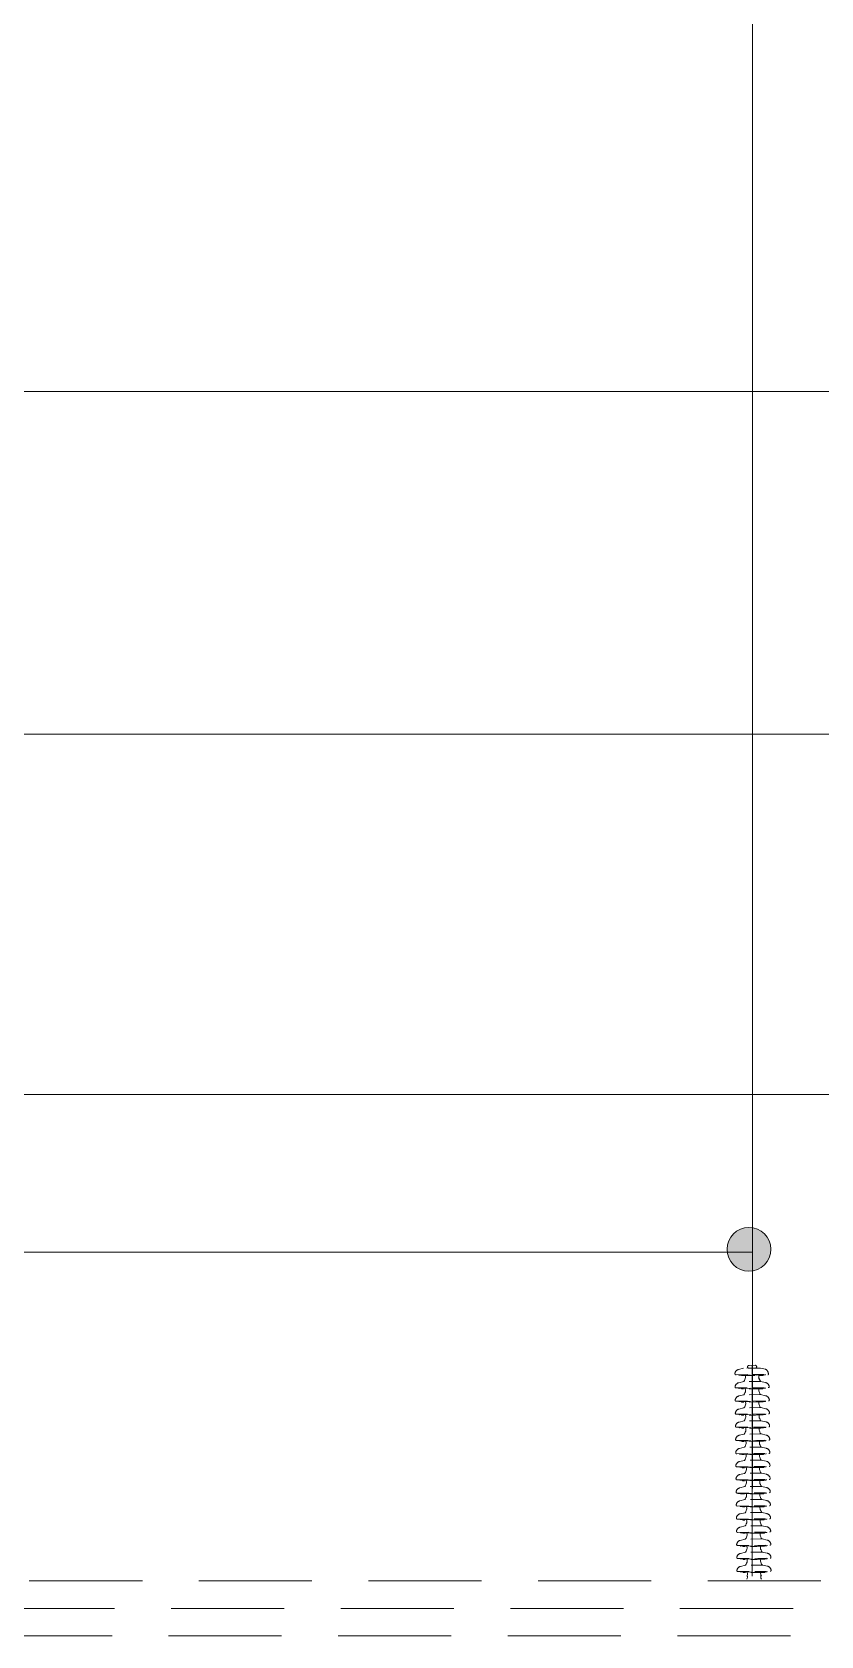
# Model space of a CAD drawing. Header units: inches. Extents: x 3989 to 4711, y 2881 to 3348.
# Drawn here: x 4583.7 to 4618.5, y 3014.1 to 3085 of the extents above; entities that cross this region are included whole.
import ezdxf

# ---------------------------------------------------------------- set-up
doc = ezdxf.new("R2010")
doc.units = ezdxf.units.IN
doc.header["$MEASUREMENT"] = 0
doc.linetypes.add('DASHED', pattern=[0.75, 0.5, -0.25])
doc.layers.add('COTAS', color=4, linetype='Continuous')
doc.layers.add('medidas', color=3, linetype='Continuous')

msp = doc.modelspace()

# ---------------------------------------------------------------- hatches: boundary and pattern name
at = {"lineweight": 0}
h = msp.add_hatch(color=256, dxfattribs=at)
h.dxf.hatch_style = 1
h.paths.add_polyline_path([(4615.44331, 3032.16818), (4615.44331, 3031.14239), (4616.32775, 3031.14239, 0.01577024), (4616.32968, 3031.20343, 0.38963386)])
h.paths.add_polyline_path([(4615.44331, 3032.16818, 0.43922803), (4614.39324, 3031.20343, 0.43922803), (4615.44331, 3030.23867)])
h.paths.add_polyline_path([(4616.32775, 3031.14239), (4615.44331, 3031.14239), (4615.44331, 3030.23867, 0.37158039)])

# ---------------------------------------------------------------- linework, layer by layer
for p, q in [((4615.52156, 3020.63343), (4615.52156, 3254.00035)), ((4543.8239, 3031.0788), (4615.51144, 3031.0788))]:
    msp.add_line(p, q, dxfattribs=at)
at = {"color": 3, "lineweight": 0}
for p, q in [((4651.98952, 3069.1245), (4424.48611, 3069.1245)), ((4424.55191, 3053.97443), (4651.99682, 3053.97443)), ((4424.63248, 3038.0498), (4652.02666, 3038.0498))]:
    msp.add_line(p, q, dxfattribs=at)
at = {"color": 0, "linetype": 'DASHED', "lineweight": 0}
for p, q in [((4614.90433, 3025.88637), (4615.12449, 3025.94009)), ((4615.87734, 3025.94773), (4615.12449, 3025.94009)), ((4615.37427, 3026.06998), (4615.64942, 3026.07277)), ((4615.37557, 3025.94264), (4615.65071, 3025.94543)), ((4616.09854, 3025.89849), (4615.87734, 3025.94773)), ((4614.78595, 3025.6553), (4616.21343, 3025.66978)), ((4614.7941, 3025.65538), (4616.22159, 3025.66986)), ((4614.91026, 3025.30161), (4615.13042, 3025.35532)), ((4614.93145, 3025.63549), (4616.08467, 3025.64719)), ((4615.04021, 3025.61532), (4615.97634, 3025.62482)), ((4615.87512, 3025.36288), (4615.13042, 3025.35532)), ((4615.3707, 3025.61867), (4615.64584, 3025.62146)), ((4616.09632, 3025.31364), (4615.87512, 3025.36288)), ((4615.98687, 3025.63556), (4615.98676, 3025.6462)), ((4616.0952, 3025.65794), (4616.09509, 3025.66858)), ((4614.79188, 3025.07053), (4616.21937, 3025.08501)), ((4614.91576, 3024.71684), (4615.13591, 3024.77055)), ((4614.91848, 3025.06118), (4614.91837, 3025.07182)), ((4614.92923, 3025.05065), (4616.08245, 3025.06235)), ((4615.02724, 3025.041), (4615.02714, 3025.05164)), ((4615.87025, 3025.03891), (4615.12555, 3025.03136)), ((4615.88061, 3024.77811), (4615.13591, 3024.77055)), ((4615.36848, 3025.03382), (4615.64363, 3025.03661)), ((4616.10182, 3024.72887), (4615.88061, 3024.77811)), ((4615.98465, 3025.05071), (4615.98454, 3025.06135)), ((4616.09298, 3025.07309), (4616.09287, 3025.08373)), ((4614.79737, 3024.48576), (4616.22486, 3024.50024)), ((4614.80366, 3023.90947), (4616.23115, 3023.92395)), ((4614.92204, 3024.14055), (4615.1422, 3024.19426)), ((4614.92398, 3024.47641), (4614.92387, 3024.48705)), ((4614.93026, 3023.90012), (4614.93015, 3023.91076)), ((4614.93472, 3024.46588), (4616.08795, 3024.47758)), ((4614.94101, 3023.88959), (4616.09423, 3023.90129)), ((4615.03274, 3024.45623), (4615.03263, 3024.46687)), ((4615.03902, 3023.87994), (4615.03891, 3023.89058)), ((4615.87575, 3024.45414), (4615.13105, 3024.44659)), ((4615.88203, 3023.87785), (4615.13733, 3023.8703)), ((4615.8869, 3024.20182), (4615.1422, 3024.19426)), ((4615.37398, 3024.44905), (4615.64912, 3024.45184)), ((4615.38026, 3023.87276), (4615.6554, 3023.87556)), ((4616.1081, 3024.15258), (4615.8869, 3024.20182)), ((4615.99014, 3024.46594), (4615.99004, 3024.47658)), ((4615.99643, 3023.88965), (4615.99632, 3023.90029)), ((4616.09848, 3024.48832), (4616.09837, 3024.49896)), ((4616.10476, 3023.91203), (4616.10465, 3023.92267)), ((4614.8095, 3023.33318), (4616.23699, 3023.34766)), ((4614.92789, 3023.56426), (4615.14804, 3023.61797)), ((4614.9361, 3023.32382), (4614.936, 3023.33446)), ((4614.94685, 3023.31329), (4616.10007, 3023.32499)), ((4615.04487, 3023.30365), (4615.04476, 3023.31429)), ((4615.88788, 3023.30156), (4615.14318, 3023.29401)), ((4615.89274, 3023.62553), (4615.14804, 3023.61797)), ((4615.38611, 3023.29647), (4615.66125, 3023.29926)), ((4616.11394, 3023.57629), (4615.89274, 3023.62553)), ((4616.00227, 3023.31336), (4616.00217, 3023.324)), ((4616.11061, 3023.33574), (4616.1105, 3023.34638)), ((4614.81543, 3022.74841), (4616.24292, 3022.7629)), ((4614.93382, 3022.97949), (4615.15397, 3023.0332)), ((4614.93931, 3022.39472), (4615.15947, 3022.44843)), ((4614.94204, 3022.73906), (4614.94193, 3022.7497)), ((4614.95278, 3022.72853), (4616.10601, 3022.74023)), ((4615.0508, 3022.71888), (4615.05069, 3022.72952)), ((4615.89381, 3022.7168), (4615.14911, 3022.70924)), ((4615.89868, 3023.04076), (4615.15397, 3023.0332)), ((4615.90417, 3022.45599), (4615.15947, 3022.44843)), ((4615.39204, 3022.7117), (4615.66718, 3022.7145)), ((4616.11988, 3022.99152), (4615.89868, 3023.04076)), ((4616.12537, 3022.40675), (4615.90417, 3022.45599)), ((4616.00821, 3022.7286), (4616.0081, 3022.73923)), ((4616.11654, 3022.75097), (4616.11643, 3022.76161)), ((4614.82093, 3022.16364), (4616.24842, 3022.17813)), ((4614.9456, 3021.81843), (4615.16575, 3021.87215)), ((4614.94753, 3022.15429), (4614.94742, 3022.16493)), ((4614.95828, 3022.14376), (4616.1115, 3022.15546)), ((4615.0563, 3022.13411), (4615.05619, 3022.14475)), ((4615.89931, 3022.13203), (4615.1546, 3022.12447)), ((4615.91045, 3021.8797), (4615.16575, 3021.87215)), ((4615.39753, 3022.12693), (4615.67268, 3022.12973)), ((4616.13166, 3021.83046), (4615.91045, 3021.8797)), ((4616.0137, 3022.14383), (4616.01359, 3022.15446)), ((4616.12203, 3022.1662), (4616.12193, 3022.17684)), ((4614.82721, 3021.58736), (4616.2547, 3021.60184)), ((4614.83306, 3021.01106), (4616.26055, 3021.02554)), ((4614.83306, 3021.01106), (4616.26055, 3021.02554)), ((4614.95144, 3021.24214), (4615.1716, 3021.29585)), ((4614.95382, 3021.578), (4614.95371, 3021.58864)), ((4614.95966, 3021.00171), (4614.95955, 3021.01235)), ((4614.96456, 3021.56747), (4616.11779, 3021.57917)), ((4614.97041, 3020.99118), (4616.12363, 3021.00288)), ((4614.97041, 3020.99118), (4616.12363, 3021.00288)), ((4615.06258, 3021.55782), (4615.06247, 3021.56846)), ((4615.90559, 3021.55574), (4615.16089, 3021.54818)), ((4615.91144, 3020.97944), (4615.16673, 3020.97189)), ((4615.9163, 3021.30341), (4615.1716, 3021.29585)), ((4615.40382, 3021.55065), (4615.67896, 3021.55344)), ((4615.40966, 3020.97435), (4615.68481, 3020.97714)), ((4616.1375, 3021.25417), (4615.9163, 3021.30341)), ((4616.01998, 3021.56754), (4616.01988, 3021.57818)), ((4616.02583, 3020.99124), (4616.02572, 3021.00188)), ((4616.12832, 3021.58991), (4616.12821, 3021.60055)), ((4616.13416, 3021.01362), (4616.13405, 3021.02426)), ((4614.83856, 3020.42629), (4616.26604, 3020.44077)), ((4614.83856, 3020.42629), (4616.26604, 3020.44077)), ((4614.8776, 3020.41605), (4614.87749, 3020.42669)), ((4614.88834, 3020.40552), (4616.04157, 3020.41722)), ((4614.95694, 3020.65737), (4615.1771, 3020.71108)), ((4614.9759, 3020.40641), (4616.12913, 3020.4181)), ((4615.91693, 3020.39467), (4615.17223, 3020.38712)), ((4615.9218, 3020.71864), (4615.1771, 3020.71108)), ((4615.41516, 3020.38958), (4615.6903, 3020.39237)), ((4616.143, 3020.6694), (4615.9218, 3020.71864)), ((4616.03133, 3020.40647), (4616.03122, 3020.41711)), ((4616.13966, 3020.42885), (4616.13955, 3020.43949)), ((4614.84484, 3019.85), (4616.27233, 3019.86448)), ((4614.96322, 3020.08108), (4615.18338, 3020.13479)), ((4614.96907, 3019.50479), (4615.18923, 3019.5585)), ((4614.97144, 3019.84065), (4614.97133, 3019.85129)), ((4614.98219, 3019.83012), (4616.13541, 3019.84182)), ((4615.08021, 3019.82047), (4615.0801, 3019.83111)), ((4615.92321, 3019.81838), (4615.17851, 3019.81083)), ((4615.92808, 3020.14235), (4615.18338, 3020.13479)), ((4615.93393, 3019.56605), (4615.18923, 3019.5585)), ((4615.42144, 3019.81329), (4615.69659, 3019.81609)), ((4616.14928, 3020.09311), (4615.92808, 3020.14235)), ((4616.15513, 3019.51682), (4615.93393, 3019.56605)), ((4616.03761, 3019.83018), (4616.0375, 3019.84082)), ((4616.14594, 3019.85256), (4616.14583, 3019.8632)), ((4614.85069, 3019.27371), (4616.27817, 3019.28819)), ((4614.975, 3018.92002), (4615.19516, 3018.97373)), ((4614.97729, 3019.26435), (4614.97718, 3019.27499)), ((4614.98803, 3019.25382), (4616.14126, 3019.26552)), ((4615.08605, 3019.24418), (4615.08594, 3019.25482)), ((4615.92906, 3019.24209), (4615.18436, 3019.23454)), ((4615.93986, 3018.98129), (4615.19516, 3018.97373)), ((4615.42729, 3019.237), (4615.70243, 3019.23979)), ((4616.16106, 3018.93205), (4615.93986, 3018.98129)), ((4616.04346, 3019.25389), (4616.04335, 3019.26453)), ((4616.15179, 3019.27627), (4616.15168, 3019.28691)), ((4614.85662, 3018.68894), (4616.28411, 3018.70343)), ((4614.9805, 3018.33525), (4615.20065, 3018.38896)), ((4614.98322, 3018.67959), (4614.98311, 3018.69023)), ((4614.99397, 3018.66906), (4616.14719, 3018.68076)), ((4615.09198, 3018.65941), (4615.09188, 3018.67005)), ((4615.93499, 3018.65733), (4615.19029, 3018.64977)), ((4615.94535, 3018.39652), (4615.20065, 3018.38896)), ((4615.43322, 3018.65223), (4615.70837, 3018.65503)), ((4616.16656, 3018.34728), (4615.94535, 3018.39652)), ((4616.04939, 3018.66913), (4616.04928, 3018.67976)), ((4616.15772, 3018.6915), (4616.15761, 3018.70214)), ((4614.86211, 3018.10417), (4616.2896, 3018.11866)), ((4614.8684, 3017.52788), (4616.29589, 3017.54237)), ((4614.98678, 3017.75896), (4615.20694, 3017.81268)), ((4614.98872, 3018.09482), (4614.98861, 3018.10546)), ((4614.995, 3017.51853), (4614.99489, 3017.52917)), ((4614.99946, 3018.08429), (4616.15269, 3018.09599)), ((4615.00575, 3017.508), (4616.15897, 3017.5197)), ((4615.09748, 3018.07464), (4615.09737, 3018.08528)), ((4615.10376, 3017.49835), (4615.10365, 3017.50899)), ((4615.94049, 3018.07255), (4615.19579, 3018.065)), ((4615.94677, 3017.49627), (4615.20207, 3017.48871)), ((4615.95164, 3017.82023), (4615.20694, 3017.81268)), ((4615.43872, 3018.06746), (4615.71386, 3018.07026)), ((4615.445, 3017.49118), (4615.72014, 3017.49397)), ((4616.17284, 3017.77099), (4615.95164, 3017.82023)), ((4616.05488, 3018.08436), (4616.05478, 3018.09499)), ((4616.06117, 3017.50807), (4616.06106, 3017.5187)), ((4616.16322, 3018.10673), (4616.16311, 3018.11737)), ((4616.1695, 3017.53044), (4616.16939, 3017.54108)), ((4614.87424, 3016.95159), (4616.30173, 3016.96607)), ((4614.99263, 3017.18267), (4615.21278, 3017.23638)), ((4615.00084, 3016.94224), (4615.00074, 3016.95287)), ((4615.01159, 3016.93171), (4616.16481, 3016.9434)), ((4615.10961, 3016.92206), (4615.1095, 3016.9327)), ((4615.95262, 3016.91997), (4615.20792, 3016.91242)), ((4615.95748, 3017.24394), (4615.21278, 3017.23638)), ((4615.45085, 3016.91488), (4615.72599, 3016.91767)), ((4616.17868, 3017.1947), (4615.95748, 3017.24394)), ((4616.06701, 3016.93177), (4616.06691, 3016.94241)), ((4616.17535, 3016.95415), (4616.17524, 3016.96479))]:
    msp.add_line(p, q, dxfattribs=at)
at = {"color": 0, "lineweight": 0}
for p, q in [((4615.79307, 3025.54265), (4615.89051, 3025.35945)), ((4615.03799, 3025.03047), (4615.12555, 3025.03136)), ((4615.87025, 3025.03891), (4615.97412, 3025.03997)), ((4615.04349, 3024.4457), (4615.13105, 3024.44659)), ((4615.04977, 3023.86941), (4615.13733, 3023.8703)), ((4615.87575, 3024.45414), (4615.97961, 3024.4552)), ((4615.88203, 3023.87785), (4615.9859, 3023.87891)), ((4615.05562, 3023.29312), (4615.14318, 3023.29401)), ((4615.88788, 3023.30156), (4615.99174, 3023.30261)), ((4615.06155, 3022.70835), (4615.14911, 3022.70924)), ((4615.89381, 3022.7168), (4615.99767, 3022.71785)), ((4615.06704, 3022.12358), (4615.1546, 3022.12447)), ((4615.89931, 3022.13203), (4616.00317, 3022.13308)), ((4615.07333, 3021.54729), (4615.16089, 3021.54818)), ((4615.07917, 3020.971), (4615.16673, 3020.97189)), ((4615.90559, 3021.55574), (4616.00945, 3021.55679)), ((4615.91144, 3020.97944), (4616.0153, 3020.9805)), ((4614.99711, 3020.38534), (4615.08467, 3020.38623)), ((4615.08467, 3020.38623), (4615.17223, 3020.38712)), ((4615.91693, 3020.39467), (4616.0208, 3020.39573)), ((4615.09095, 3019.80994), (4615.17851, 3019.81083)), ((4615.92321, 3019.81838), (4616.02708, 3019.81944)), ((4615.0968, 3019.23365), (4615.18436, 3019.23454)), ((4615.92906, 3019.24209), (4616.03292, 3019.24314)), ((4615.10273, 3018.64888), (4615.19029, 3018.64977)), ((4615.93499, 3018.65733), (4616.03886, 3018.65838)), ((4615.10823, 3018.06411), (4615.19579, 3018.065)), ((4615.11451, 3017.48782), (4615.20207, 3017.48871)), ((4615.94049, 3018.07255), (4616.04435, 3018.07361)), ((4615.94677, 3017.49627), (4616.05064, 3017.49732)), ((4615.12036, 3016.91153), (4615.20792, 3016.91242)), ((4615.95262, 3016.91997), (4616.05648, 3016.92103))]:
    msp.add_line(p, q, dxfattribs=at)
msp.add_lwpolyline([(4615.31585, 3025.96713), (4615.26775, 3025.94154)], dxfattribs=at)
at = {"lineweight": 0}
msp.add_circle((4615.36146, 3031.20343), 0.96822, dxfattribs=at)
at = {"color": 0, "linetype": 'DASHED', "lineweight": 0}
for centre, radius, start, end in [((4615.36677, 3026.00622), 0.06419, 83.2859359, 277.8765318), ((4615.64191, 3026.00902), 0.06419, 263.2859359, 97.8765318), ((4614.78551, 3025.69785), 0.04256, 173.8633166, 270.5812338), ((4614.95476, 3025.67966), 0.21278, 103.7112533, 173.8633166), ((4614.9607, 3025.09489), 0.21278, 103.7112533, 173.8633166), ((4614.92961, 3025.64612), 0.01064, 180.5812338, 270.5812338), ((4615.0401, 3025.62596), 0.01064, 180.5812338, 270.5812338), ((4615.97623, 3025.63545), 0.01064, 270.5812338, 0.5812338), ((4616.08456, 3025.65783), 0.01064, 270.5812338, 0.5812338), ((4616.05009, 3025.10594), 0.21278, 7.2991511, 77.4512144), ((4615.96864, 3025.67488), 0.25861, 9.6459942, 59.8469626), ((4616.18761, 3025.69548), 0.04256, 295.5561112, 32.2740285), ((4614.79145, 3025.11309), 0.04256, 173.8633166, 270.5812338), ((4614.79694, 3024.52832), 0.04256, 173.8633166, 270.5812338), ((4614.96619, 3024.51012), 0.21278, 103.7112533, 173.8633166), ((4614.92912, 3025.06128), 0.01064, 180.5812338, 270.5812338), ((4615.03788, 3025.04111), 0.01064, 180.5812338, 270.5812338), ((4615.97401, 3025.05061), 0.01064, 270.5812338, 0.5812338), ((4616.08234, 3025.07298), 0.01064, 270.5812338, 0.5812338), ((4616.05558, 3024.52117), 0.21278, 7.2991511, 77.4512144), ((4616.21894, 3025.12757), 0.04256, 270.5812338, 7.2991511), ((4616.22443, 3024.5428), 0.04256, 270.5812338, 7.2991511), ((4614.80322, 3023.95203), 0.04256, 173.8633166, 270.5812338), ((4614.97248, 3023.93383), 0.21278, 103.7112533, 173.8633166), ((4614.93461, 3024.47651), 0.01064, 180.5812338, 270.5812338), ((4614.9409, 3023.90023), 0.01064, 180.5812338, 270.5812338), ((4615.04338, 3024.45634), 0.01064, 180.5812338, 270.5812338), ((4615.04966, 3023.88005), 0.01064, 180.5812338, 270.5812338), ((4615.9795, 3024.46584), 0.01064, 270.5812338, 0.5812338), ((4615.98579, 3023.88955), 0.01064, 270.5812338, 0.5812338), ((4616.08784, 3024.48821), 0.01064, 270.5812338, 0.5812338), ((4616.09412, 3023.91193), 0.01064, 270.5812338, 0.5812338), ((4616.06187, 3023.94488), 0.21278, 7.2991511, 77.4512144), ((4616.23071, 3023.96651), 0.04256, 270.5812338, 7.2991511), ((4614.80907, 3023.37573), 0.04256, 173.8633166, 270.5812338), ((4614.97832, 3023.35754), 0.21278, 103.7112533, 173.8633166), ((4614.94674, 3023.32393), 0.01064, 180.5812338, 270.5812338), ((4615.05551, 3023.30376), 0.01064, 180.5812338, 270.5812338), ((4615.99163, 3023.31325), 0.01064, 270.5812338, 0.5812338), ((4616.09997, 3023.33563), 0.01064, 270.5812338, 0.5812338), ((4616.06771, 3023.36859), 0.21278, 7.2991511, 77.4512144), ((4616.23656, 3023.39022), 0.04256, 270.5812338, 7.2991511), ((4614.815, 3022.79097), 0.04256, 173.8633166, 270.5812338), ((4614.98425, 3022.77277), 0.21278, 103.7112533, 173.8633166), ((4614.98975, 3022.188), 0.21278, 103.7112533, 173.8633166), ((4614.95268, 3022.73917), 0.01064, 180.5812338, 270.5812338), ((4615.06144, 3022.71899), 0.01064, 180.5812338, 270.5812338), ((4615.99757, 3022.72849), 0.01064, 270.5812338, 0.5812338), ((4616.1059, 3022.75087), 0.01064, 270.5812338, 0.5812338), ((4616.07365, 3022.78382), 0.21278, 7.2991511, 77.4512144), ((4616.07914, 3022.19905), 0.21278, 7.2991511, 77.4512144), ((4616.24249, 3022.80545), 0.04256, 270.5812338, 7.2991511), ((4614.8205, 3022.2062), 0.04256, 173.8633166, 270.5812338), ((4614.99603, 3021.61171), 0.21278, 103.7112533, 173.8633166), ((4614.95817, 3022.1544), 0.01064, 180.5812338, 270.5812338), ((4615.06694, 3022.13422), 0.01064, 180.5812338, 270.5812338), ((4616.00306, 3022.14372), 0.01064, 270.5812338, 0.5812338), ((4616.11139, 3022.1661), 0.01064, 270.5812338, 0.5812338), ((4616.08542, 3021.62276), 0.21278, 7.2991511, 77.4512144), ((4616.24799, 3022.22068), 0.04256, 270.5812338, 7.2991511), ((4614.82678, 3021.62991), 0.04256, 173.8633166, 270.5812338), ((4614.83263, 3021.05362), 0.04256, 173.8633166, 270.5812338), ((4615.00188, 3021.03542), 0.21278, 103.7112533, 173.8633166), ((4614.96445, 3021.57811), 0.01064, 180.5812338, 270.5812338), ((4614.9703, 3021.00181), 0.01064, 180.5812338, 270.5812338), ((4615.07322, 3021.55793), 0.01064, 180.5812338, 270.5812338), ((4615.07906, 3020.98164), 0.01064, 180.5812338, 270.5812338), ((4616.00935, 3021.56743), 0.01064, 270.5812338, 0.5812338), ((4616.01519, 3020.99114), 0.01064, 270.5812338, 0.5812338), ((4616.11768, 3021.58981), 0.01064, 270.5812338, 0.5812338), ((4616.12352, 3021.01351), 0.01064, 270.5812338, 0.5812338), ((4616.09127, 3021.04647), 0.21278, 7.2991511, 77.4512144), ((4616.25427, 3021.64439), 0.04256, 270.5812338, 7.2991511), ((4616.26012, 3021.0681), 0.04256, 270.5812338, 7.2991511), ((4614.83812, 3020.46885), 0.04256, 173.8633166, 270.5812338), ((4615.00737, 3020.45065), 0.21278, 103.7112533, 173.8633166), ((4614.88823, 3020.41616), 0.01064, 180.5812338, 270.5812338), ((4614.997, 3020.39598), 0.01064, 180.5812338, 270.5812338), ((4616.02069, 3020.40637), 0.01064, 270.5812338, 0.5812338), ((4616.12902, 3020.42874), 0.01064, 270.5812338, 0.5812338), ((4616.09677, 3020.4617), 0.21278, 7.2991511, 77.4512144), ((4616.26561, 3020.48333), 0.04256, 270.5812338, 7.2991511), ((4614.84441, 3019.89256), 0.04256, 173.8633166, 270.5812338), ((4615.01366, 3019.87436), 0.21278, 103.7112533, 173.8633166), ((4614.98208, 3019.84076), 0.01064, 180.5812338, 270.5812338), ((4615.09084, 3019.82058), 0.01064, 180.5812338, 270.5812338), ((4616.02697, 3019.83008), 0.01064, 270.5812338, 0.5812338), ((4616.1353, 3019.85245), 0.01064, 270.5812338, 0.5812338), ((4616.10305, 3019.88541), 0.21278, 7.2991511, 77.4512144), ((4616.2719, 3019.90704), 0.04256, 270.5812338, 7.2991511), ((4614.85025, 3019.31626), 0.04256, 173.8633166, 270.5812338), ((4615.0195, 3019.29807), 0.21278, 103.7112533, 173.8633166), ((4615.02544, 3018.7133), 0.21278, 103.7112533, 173.8633166), ((4614.98793, 3019.26446), 0.01064, 180.5812338, 270.5812338), ((4615.09669, 3019.24429), 0.01064, 180.5812338, 270.5812338), ((4616.03282, 3019.25378), 0.01064, 270.5812338, 0.5812338), ((4616.14115, 3019.27616), 0.01064, 270.5812338, 0.5812338), ((4616.1089, 3019.30912), 0.21278, 7.2991511, 77.4512144), ((4616.11483, 3018.72435), 0.21278, 7.2991511, 77.4512144), ((4616.27774, 3019.33075), 0.04256, 270.5812338, 7.2991511), ((4614.85619, 3018.7315), 0.04256, 173.8633166, 270.5812338), ((4614.86168, 3018.14673), 0.04256, 173.8633166, 270.5812338), ((4615.03093, 3018.12853), 0.21278, 103.7112533, 173.8633166), ((4614.99386, 3018.6797), 0.01064, 180.5812338, 270.5812338), ((4615.10262, 3018.65952), 0.01064, 180.5812338, 270.5812338), ((4616.03875, 3018.66902), 0.01064, 270.5812338, 0.5812338), ((4616.14708, 3018.6914), 0.01064, 270.5812338, 0.5812338), ((4616.12032, 3018.13958), 0.21278, 7.2991511, 77.4512144), ((4616.28367, 3018.74598), 0.04256, 270.5812338, 7.2991511), ((4616.28917, 3018.16121), 0.04256, 270.5812338, 7.2991511), ((4614.86796, 3017.57044), 0.04256, 173.8633166, 270.5812338), ((4615.03722, 3017.55224), 0.21278, 103.7112533, 173.8633166), ((4614.99935, 3018.09493), 0.01064, 180.5812338, 270.5812338), ((4615.00564, 3017.51864), 0.01064, 180.5812338, 270.5812338), ((4615.10812, 3018.07475), 0.01064, 180.5812338, 270.5812338), ((4615.1144, 3017.49846), 0.01064, 180.5812338, 270.5812338), ((4616.04424, 3018.08425), 0.01064, 270.5812338, 0.5812338), ((4616.05053, 3017.50796), 0.01064, 270.5812338, 0.5812338), ((4616.15258, 3018.10663), 0.01064, 270.5812338, 0.5812338), ((4616.15886, 3017.53034), 0.01064, 270.5812338, 0.5812338), ((4616.12661, 3017.56329), 0.21278, 7.2991511, 77.4512144), ((4616.29545, 3017.58492), 0.04256, 270.5812338, 7.2991511), ((4614.87381, 3016.99415), 0.04256, 173.8633166, 270.5812338), ((4615.04306, 3016.97595), 0.21278, 103.7112533, 173.8633166), ((4615.01148, 3016.94234), 0.01064, 180.5812338, 270.5812338), ((4615.12025, 3016.92217), 0.01064, 180.5812338, 270.5812338), ((4616.05637, 3016.93167), 0.01064, 270.5812338, 0.5812338), ((4616.16471, 3016.95404), 0.01064, 270.5812338, 0.5812338), ((4616.13245, 3016.987), 0.21278, 7.2991511, 77.4512144), ((4616.3013, 3017.00863), 0.04256, 270.5812338, 7.2991511)]:
    msp.add_arc(centre, radius, start, end, dxfattribs=at)
at = {"color": 0, "lineweight": 0}
for centre, radius, start, end in [((4615.06236, 3025.45059), 0.11708, 305.5389284, 357.3555587), ((4615.01941, 3025.54722), 0.18969, 327.4599271, 21.5499011), ((4615.98221, 3025.55699), 0.18969, 159.6125665, 213.7025406), ((4615.94123, 3025.45951), 0.11708, 183.806909, 235.6235393), ((4615.0683, 3024.86583), 0.11708, 305.5389284, 357.3555587), ((4615.02534, 3024.96246), 0.18969, 327.4599271, 21.5499011), ((4615.98814, 3024.97222), 0.18969, 159.6125665, 213.7025406), ((4615.94716, 3024.87474), 0.11708, 183.806909, 235.6235393), ((4615.07414, 3024.28953), 0.11708, 305.5389284, 357.3555587), ((4615.03119, 3024.38616), 0.18969, 327.4599271, 18.832763), ((4615.03704, 3023.80987), 0.18969, 327.4599271, 18.832763), ((4615.99399, 3024.39593), 0.18969, 162.3297047, 213.7025406), ((4615.99984, 3023.81964), 0.18969, 162.3297047, 213.7025406), ((4615.953, 3024.29845), 0.11708, 183.806909, 235.6235393), ((4615.07999, 3023.71324), 0.11708, 305.5389284, 357.3555587), ((4615.08592, 3023.12848), 0.11708, 305.5389284, 357.3555587), ((4615.04297, 3023.22511), 0.18969, 327.4599271, 21.5499011), ((4616.00577, 3023.23487), 0.18969, 159.6125665, 213.7025406), ((4615.95885, 3023.72216), 0.11708, 183.806909, 235.6235393), ((4615.96478, 3023.13739), 0.11708, 183.806909, 235.6235393), ((4615.09185, 3022.54371), 0.11708, 305.5389284, 357.3555587), ((4615.0489, 3022.64034), 0.18969, 327.4599271, 21.5499011), ((4616.0117, 3022.65011), 0.18969, 159.6125665, 213.7025406), ((4615.97072, 3022.55263), 0.11708, 183.806909, 235.6235393), ((4615.0977, 3021.96742), 0.11708, 305.5389284, 357.3555587), ((4615.05475, 3022.06405), 0.18969, 327.4599271, 18.832763), ((4616.01755, 3022.07381), 0.18969, 162.3297047, 213.7025406), ((4615.97656, 3021.97633), 0.11708, 183.806909, 235.6235393), ((4615.10355, 3021.39112), 0.11708, 305.5389284, 357.3555587), ((4615.06059, 3021.48775), 0.18969, 327.4599271, 18.832763), ((4615.06609, 3020.90298), 0.18969, 327.4599271, 18.832763), ((4616.02339, 3021.49752), 0.18969, 162.3297047, 213.7025406), ((4616.02933, 3020.91275), 0.18969, 159.6125665, 213.7025406), ((4615.98241, 3021.40004), 0.11708, 183.806909, 235.6235393), ((4615.10904, 3020.80635), 0.11708, 305.5389284, 357.3555587), ((4615.07237, 3020.32669), 0.18969, 327.4599271, 18.832763), ((4616.03517, 3020.33646), 0.18969, 162.3297047, 213.7025406), ((4615.98834, 3020.81527), 0.11708, 183.806909, 235.6235393), ((4615.11532, 3020.23006), 0.11708, 305.5389284, 357.3555587), ((4615.12117, 3019.65377), 0.11708, 305.5389284, 357.3555587), ((4615.07822, 3019.7504), 0.18969, 327.4599271, 18.832763), ((4616.04102, 3019.76017), 0.18969, 162.3297047, 213.7025406), ((4615.99419, 3020.23898), 0.11708, 183.806909, 235.6235393), ((4616.00003, 3019.66269), 0.11708, 183.806909, 235.6235393), ((4615.1271, 3019.06901), 0.11708, 305.5389284, 357.3555587), ((4615.08415, 3019.16563), 0.18969, 327.4599271, 21.5499011), ((4616.04695, 3019.1754), 0.18969, 159.6125665, 213.7025406), ((4616.00597, 3019.07792), 0.11708, 183.806909, 235.6235393), ((4615.13304, 3018.48424), 0.11708, 305.5389284, 357.3555587), ((4615.09008, 3018.58087), 0.18969, 327.4599271, 21.5499011), ((4616.05288, 3018.59064), 0.18969, 159.6125665, 213.7025406), ((4616.0119, 3018.49316), 0.11708, 183.806909, 235.6235393), ((4615.13888, 3017.90795), 0.11708, 305.5389284, 357.3555587), ((4615.09593, 3018.00458), 0.18969, 327.4599271, 18.832763), ((4615.10177, 3017.42828), 0.18969, 327.4599271, 18.832763), ((4616.05873, 3018.01434), 0.18969, 162.3297047, 213.7025406), ((4616.06458, 3017.43805), 0.18969, 162.3297047, 213.7025406), ((4616.01774, 3017.91686), 0.11708, 183.806909, 235.6235393), ((4615.14473, 3017.33165), 0.11708, 305.5389284, 357.3555587), ((4615.10762, 3016.85199), 0.18969, 327.4599271, 18.832763), ((4615.11043, 3016.72145), 0.18969, 327.4599271, 18.832763), ((4616.07042, 3016.86176), 0.18969, 162.3297047, 213.7025406), ((4616.07323, 3016.73122), 0.18969, 162.3297047, 213.7025406), ((4616.02359, 3017.34057), 0.11708, 183.806909, 235.6235393)]:
    msp.add_arc(centre, radius, start, end, dxfattribs=at)
at = {"layer": 'COTAS', "color": 0, "lineweight": 0}
msp.add_line((4615.51185, 3026.07137), (4615.51185, 3016.74996), dxfattribs=at)
at = {"layer": 'COTAS', "color": 0, "linetype": 'DASHED', "lineweight": 0, "ltscale": 10}
for p, q in [((4618.54105, 3016.54617), (4544.69948, 3016.54617)), ((4544.81471, 3015.32835), (4618.54633, 3015.32835)), ((4544.69948, 3014.11053), (4618.54633, 3014.11053))]:
    msp.add_line(p, q, dxfattribs=at)
at = {"layer": 'medidas', "color": 0, "lineweight": 0}
for p, q in [((4614.91897, 3025.64601), (4614.91887, 3025.65665)), ((4615.02946, 3025.62585), (4615.02935, 3025.63649))]:
    msp.add_line(p, q, dxfattribs=at)

doc.saveas('drawing.dxf')
